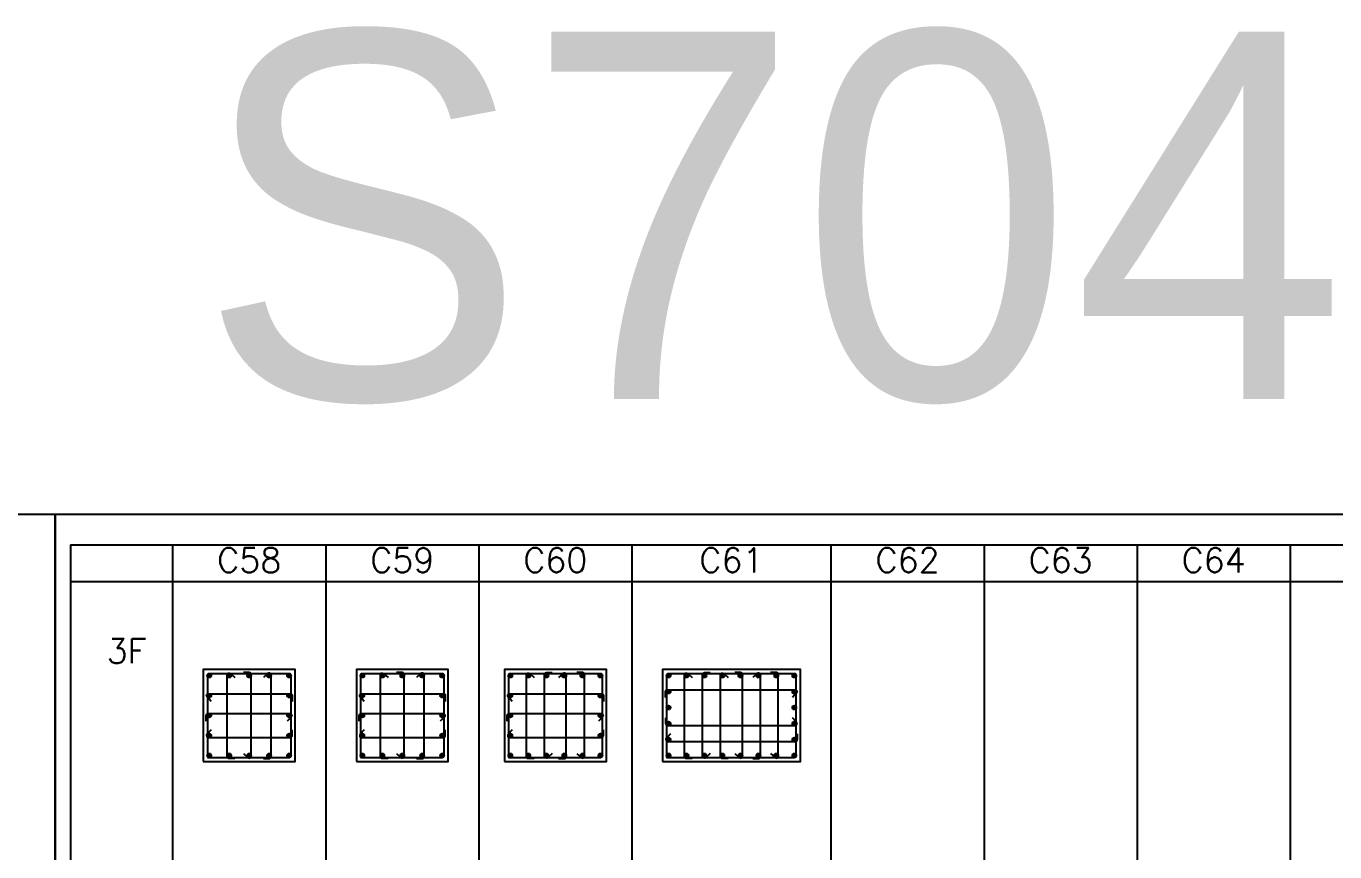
# Model space of a CAD drawing. Header units: millimetres. Extents: x 0 to 31920, y -6088 to 2522.
# Drawn here: x 9548 to 10830, y 1713 to 2522 of the extents above; entities that cross this region are included whole.
import ezdxf
from ezdxf.enums import TextEntityAlignment as Align

# ---------------------------------------------------------------- set-up
doc = ezdxf.new("R2010")
doc.units = ezdxf.units.MM
doc.header["$MEASUREMENT"] = 0
for name, color, linetype in [('DwFm', 7, 'Continuous'), ('S-RC', 130, 'Continuous'), ('S-REINF', 6, 'Continuous'), ('S-REINFD', 201, 'Continuous'), ('S-STUD', 1, 'Continuous'), ('S-TEXT', 2, 'Continuous')]:
    doc.layers.add(name, color=color, linetype=linetype)
doc.styles.add('CS4', font='romans.shx', dxfattribs={"width": 0.8, "bigfont": 'lsp.shx'})
doc.styles.add('HELOPEN', font='helopen.shx')

# ---------------------------------------------------------------- blocks, each defined once
blk = doc.blocks.new('繪圖範圍')
blk.add_lwpolyline([(0, 51.1), (79.8, 51.1), (79.8, 0), (0, 0)], close=True)

msp = doc.modelspace()

# ---------------------------------------------------------------- hatches: boundary and pattern name
at = {"layer": 'S-REINFD'}
h = msp.add_hatch(color=256, dxfattribs=at)
edge = h.paths.add_edge_path()
edge.add_arc((9726.9, 1885.8), 1.91, 0, 360)
h = msp.add_hatch(color=256, dxfattribs=at)
edge = h.paths.add_edge_path()
edge.add_arc((9746.5, 1885.8), 1.91, 0, 360)
h = msp.add_hatch(color=256, dxfattribs=at)
edge = h.paths.add_edge_path()
edge.add_arc((9766, 1885.8), 1.91, 0, 360)
h = msp.add_hatch(color=256, dxfattribs=at)
edge = h.paths.add_edge_path()
edge.add_arc((9785.5, 1885.8), 1.91, 0, 360)
h = msp.add_hatch(color=256, dxfattribs=at)
edge = h.paths.add_edge_path()
edge.add_arc((9805.1, 1885.8), 1.91, 0, 360)
h = msp.add_hatch(color=256, dxfattribs=at)
edge = h.paths.add_edge_path()
edge.add_arc((9876.9, 1885.8), 1.91, 0, 360)
h = msp.add_hatch(color=256, dxfattribs=at)
edge = h.paths.add_edge_path()
edge.add_arc((9896.5, 1885.8), 1.91, 0, 360)
h = msp.add_hatch(color=256, dxfattribs=at)
edge = h.paths.add_edge_path()
edge.add_arc((9916, 1885.8), 1.91, 0, 360)
h = msp.add_hatch(color=256, dxfattribs=at)
edge = h.paths.add_edge_path()
edge.add_arc((9935.5, 1885.8), 1.91, 0, 360)
h = msp.add_hatch(color=256, dxfattribs=at)
edge = h.paths.add_edge_path()
edge.add_arc((9955.1, 1885.8), 1.91, 0, 360)
h = msp.add_hatch(color=256, dxfattribs=at)
edge = h.paths.add_edge_path()
edge.add_arc((10021.9, 1885.8), 1.91, 0, 360)
h = msp.add_hatch(color=256, dxfattribs=at)
edge = h.paths.add_edge_path()
edge.add_arc((10039.5, 1885.8), 1.91, 0, 360)
h = msp.add_hatch(color=256, dxfattribs=at)
edge = h.paths.add_edge_path()
edge.add_arc((10057.2, 1885.8), 1.91, 0, 360)
h = msp.add_hatch(color=256, dxfattribs=at)
edge = h.paths.add_edge_path()
edge.add_arc((10074.8, 1885.8), 1.91, 0, 360)
h = msp.add_hatch(color=256, dxfattribs=at)
edge = h.paths.add_edge_path()
edge.add_arc((10092.5, 1885.8), 1.91, 0, 360)
h = msp.add_hatch(color=256, dxfattribs=at)
edge = h.paths.add_edge_path()
edge.add_arc((10110.1, 1885.8), 1.91, 0, 360)
h = msp.add_hatch(color=256, dxfattribs=at)
edge = h.paths.add_edge_path()
edge.add_arc((10176.9, 1885.8), 1.91, 0, 360)
h = msp.add_hatch(color=256, dxfattribs=at)
edge = h.paths.add_edge_path()
edge.add_arc((10194.5, 1885.8), 1.91, 0, 360)
h = msp.add_hatch(color=256, dxfattribs=at)
edge = h.paths.add_edge_path()
edge.add_arc((10212.1, 1885.8), 1.91, 0, 360)
h = msp.add_hatch(color=256, dxfattribs=at)
edge = h.paths.add_edge_path()
edge.add_arc((10229.7, 1885.8), 1.91, 0, 360)
h = msp.add_hatch(color=256, dxfattribs=at)
edge = h.paths.add_edge_path()
edge.add_arc((10247.3, 1885.8), 1.91, 0, 360)
h = msp.add_hatch(color=256, dxfattribs=at)
edge = h.paths.add_edge_path()
edge.add_arc((10264.9, 1885.8), 1.91, 0, 360)
h = msp.add_hatch(color=256, dxfattribs=at)
edge = h.paths.add_edge_path()
edge.add_arc((10282.5, 1885.8), 1.91, 0, 360)
h = msp.add_hatch(color=256, dxfattribs=at)
edge = h.paths.add_edge_path()
edge.add_arc((10300.1, 1885.8), 1.91, 0, 360)
h = msp.add_hatch(color=256, dxfattribs=at)
edge = h.paths.add_edge_path()
edge.add_arc((10176.9, 1870.2), 1.91, 0, 360)
h = msp.add_hatch(color=256, dxfattribs=at)
edge = h.paths.add_edge_path()
edge.add_arc((10300.1, 1870.2), 1.91, 0, 360)
h = msp.add_hatch(color=256, dxfattribs=at)
edge = h.paths.add_edge_path()
edge.add_arc((9726.9, 1866.3), 1.91, 0, 360)
h = msp.add_hatch(color=256, dxfattribs=at)
edge = h.paths.add_edge_path()
edge.add_arc((9805.1, 1866.3), 1.91, 0, 360)
h = msp.add_hatch(color=256, dxfattribs=at)
edge = h.paths.add_edge_path()
edge.add_arc((9876.9, 1866.3), 1.91, 0, 360)
h = msp.add_hatch(color=256, dxfattribs=at)
edge = h.paths.add_edge_path()
edge.add_arc((9955.1, 1866.3), 1.91, 0, 360)
h = msp.add_hatch(color=256, dxfattribs=at)
edge = h.paths.add_edge_path()
edge.add_arc((10021.9, 1866.3), 1.91, 0, 360)
h = msp.add_hatch(color=256, dxfattribs=at)
edge = h.paths.add_edge_path()
edge.add_arc((10110.1, 1866.3), 1.91, 0, 360)
h = msp.add_hatch(color=256, dxfattribs=at)
edge = h.paths.add_edge_path()
edge.add_arc((9726.9, 1846.8), 1.91, 0, 360)
h = msp.add_hatch(color=256, dxfattribs=at)
edge = h.paths.add_edge_path()
edge.add_arc((9805.1, 1846.8), 1.91, 0, 360)
h = msp.add_hatch(color=256, dxfattribs=at)
edge = h.paths.add_edge_path()
edge.add_arc((9876.9, 1846.8), 1.91, 0, 360)
h = msp.add_hatch(color=256, dxfattribs=at)
edge = h.paths.add_edge_path()
edge.add_arc((9955.1, 1846.8), 1.91, 0, 360)
h = msp.add_hatch(color=256, dxfattribs=at)
edge = h.paths.add_edge_path()
edge.add_arc((10021.9, 1846.8), 1.91, 0, 360)
h = msp.add_hatch(color=256, dxfattribs=at)
edge = h.paths.add_edge_path()
edge.add_arc((10110.1, 1846.8), 1.91, 0, 360)
h = msp.add_hatch(color=256, dxfattribs=at)
edge = h.paths.add_edge_path()
edge.add_arc((10176.9, 1854.6), 1.91, 0, 360)
h = msp.add_hatch(color=256, dxfattribs=at)
edge = h.paths.add_edge_path()
edge.add_arc((10300.1, 1854.6), 1.91, 0, 360)
h = msp.add_hatch(color=256, dxfattribs=at)
edge = h.paths.add_edge_path()
edge.add_arc((10176.9, 1838.9), 1.91, 0, 360)
h = msp.add_hatch(color=256, dxfattribs=at)
edge = h.paths.add_edge_path()
edge.add_arc((10300.1, 1838.9), 1.91, 0, 360)
h = msp.add_hatch(color=256, dxfattribs=at)
edge = h.paths.add_edge_path()
edge.add_arc((9726.9, 1827.2), 1.91, 0, 360)
h = msp.add_hatch(color=256, dxfattribs=at)
edge = h.paths.add_edge_path()
edge.add_arc((9805.1, 1827.2), 1.91, 0, 360)
h = msp.add_hatch(color=256, dxfattribs=at)
edge = h.paths.add_edge_path()
edge.add_arc((9876.9, 1827.2), 1.91, 0, 360)
h = msp.add_hatch(color=256, dxfattribs=at)
edge = h.paths.add_edge_path()
edge.add_arc((9955.1, 1827.2), 1.91, 0, 360)
h = msp.add_hatch(color=256, dxfattribs=at)
edge = h.paths.add_edge_path()
edge.add_arc((10021.9, 1827.2), 1.91, 0, 360)
h = msp.add_hatch(color=256, dxfattribs=at)
edge = h.paths.add_edge_path()
edge.add_arc((10110.1, 1827.2), 1.91, 0, 360)
h = msp.add_hatch(color=256, dxfattribs=at)
edge = h.paths.add_edge_path()
edge.add_arc((10176.9, 1823.3), 1.91, 0, 360)
h = msp.add_hatch(color=256, dxfattribs=at)
edge = h.paths.add_edge_path()
edge.add_arc((10300.1, 1823.3), 1.91, 0, 360)
h = msp.add_hatch(color=256, dxfattribs=at)
edge = h.paths.add_edge_path()
edge.add_arc((9726.9, 1807.7), 1.91, 0, 360)
h = msp.add_hatch(color=256, dxfattribs=at)
edge = h.paths.add_edge_path()
edge.add_arc((9746.5, 1807.7), 1.91, 0, 360)
h = msp.add_hatch(color=256, dxfattribs=at)
edge = h.paths.add_edge_path()
edge.add_arc((9766, 1807.7), 1.91, 0, 360)
h = msp.add_hatch(color=256, dxfattribs=at)
edge = h.paths.add_edge_path()
edge.add_arc((9785.5, 1807.7), 1.91, 0, 360)
h = msp.add_hatch(color=256, dxfattribs=at)
edge = h.paths.add_edge_path()
edge.add_arc((9805.1, 1807.7), 1.91, 0, 360)
h = msp.add_hatch(color=256, dxfattribs=at)
edge = h.paths.add_edge_path()
edge.add_arc((9876.9, 1807.7), 1.91, 0, 360)
h = msp.add_hatch(color=256, dxfattribs=at)
edge = h.paths.add_edge_path()
edge.add_arc((9896.5, 1807.7), 1.91, 0, 360)
h = msp.add_hatch(color=256, dxfattribs=at)
edge = h.paths.add_edge_path()
edge.add_arc((9916, 1807.7), 1.91, 0, 360)
h = msp.add_hatch(color=256, dxfattribs=at)
edge = h.paths.add_edge_path()
edge.add_arc((9935.5, 1807.7), 1.91, 0, 360)
h = msp.add_hatch(color=256, dxfattribs=at)
edge = h.paths.add_edge_path()
edge.add_arc((9955.1, 1807.7), 1.91, 0, 360)
h = msp.add_hatch(color=256, dxfattribs=at)
edge = h.paths.add_edge_path()
edge.add_arc((10021.9, 1807.7), 1.91, 0, 360)
h = msp.add_hatch(color=256, dxfattribs=at)
edge = h.paths.add_edge_path()
edge.add_arc((10039.5, 1807.7), 1.91, 0, 360)
h = msp.add_hatch(color=256, dxfattribs=at)
edge = h.paths.add_edge_path()
edge.add_arc((10057.2, 1807.7), 1.91, 0, 360)
h = msp.add_hatch(color=256, dxfattribs=at)
edge = h.paths.add_edge_path()
edge.add_arc((10074.8, 1807.7), 1.91, 0, 360)
h = msp.add_hatch(color=256, dxfattribs=at)
edge = h.paths.add_edge_path()
edge.add_arc((10092.5, 1807.7), 1.91, 0, 360)
h = msp.add_hatch(color=256, dxfattribs=at)
edge = h.paths.add_edge_path()
edge.add_arc((10110.1, 1807.7), 1.91, 0, 360)
h = msp.add_hatch(color=256, dxfattribs=at)
edge = h.paths.add_edge_path()
edge.add_arc((10176.9, 1807.7), 1.91, 0, 360)
h = msp.add_hatch(color=256, dxfattribs=at)
edge = h.paths.add_edge_path()
edge.add_arc((10194.5, 1807.7), 1.91, 0, 360)
h = msp.add_hatch(color=256, dxfattribs=at)
edge = h.paths.add_edge_path()
edge.add_arc((10212.1, 1807.7), 1.91, 0, 360)
h = msp.add_hatch(color=256, dxfattribs=at)
edge = h.paths.add_edge_path()
edge.add_arc((10229.7, 1807.7), 1.91, 0, 360)
h = msp.add_hatch(color=256, dxfattribs=at)
edge = h.paths.add_edge_path()
edge.add_arc((10247.3, 1807.7), 1.91, 0, 360)
h = msp.add_hatch(color=256, dxfattribs=at)
edge = h.paths.add_edge_path()
edge.add_arc((10264.9, 1807.7), 1.91, 0, 360)
h = msp.add_hatch(color=256, dxfattribs=at)
edge = h.paths.add_edge_path()
edge.add_arc((10282.5, 1807.7), 1.91, 0, 360)
h = msp.add_hatch(color=256, dxfattribs=at)
edge = h.paths.add_edge_path()
edge.add_arc((10300.1, 1807.7), 1.91, 0, 360)

# ---------------------------------------------------------------- linework, layer by layer
at = {"layer": 'S-RC'}
for points in [[(9721, 1801.8), (9811, 1801.8), (9811, 1891.8), (9721, 1891.8), (9721, 1801.8)], [(9871, 1801.8), (9961, 1801.8), (9961, 1891.8), (9871, 1891.8), (9871, 1801.8)], [(10016, 1801.8), (10116, 1801.8), (10116, 1891.8), (10016, 1891.8), (10016, 1801.8)], [(10171, 1801.8), (10306, 1801.8), (10306, 1891.8), (10171, 1891.8), (10171, 1801.8)]]:
    msp.add_lwpolyline(points, dxfattribs=at)
at = {"layer": 'S-REINF', "color": 2}
for points in [[(9725, 1805.8), (9805.1, 1805.8, 0.414214), (9807, 1807.7), (9807, 1885.8, 0.414214), (9805.1, 1887.8), (9726.9, 1887.8, 0.414214), (9725, 1885.8), (9725, 1805.8)], [(9752, 1804.7), (9746.4, 1804.7, -0.414214), (9744.5, 1806.6), (9744.5, 1886.5, -0.653352), (9747.7, 1887.9), (9752, 1883.9)], [(9760.4, 1809.6), (9764.7, 1805.6, 0.653352), (9767.9, 1807), (9767.9, 1886.9, 0.414214), (9766, 1888.8), (9760.4, 1888.8)], [(9780, 1804.7), (9785.6, 1804.7, 0.414214), (9787.5, 1806.6), (9787.5, 1886.5, 0.653352), (9784.3, 1887.9), (9780, 1883.9)], [(9875, 1805.8), (9955.1, 1805.8, 0.414214), (9957, 1807.7), (9957, 1885.8, 0.414214), (9955.1, 1887.8), (9876.9, 1887.8, 0.414214), (9875, 1885.8), (9875, 1805.8)], [(9902, 1804.7), (9896.4, 1804.7, -0.414214), (9894.5, 1806.6), (9894.5, 1886.5, -0.653352), (9897.7, 1887.9), (9902, 1883.9)], [(9910.4, 1809.6), (9914.7, 1805.6, 0.653352), (9917.9, 1807), (9917.9, 1886.9, 0.414214), (9916, 1888.8), (9910.4, 1888.8)], [(9930, 1804.7), (9935.6, 1804.7, 0.414214), (9937.5, 1806.6), (9937.5, 1886.5, 0.653352), (9934.3, 1887.9), (9930, 1883.9)], [(10020, 1805.8), (10110.1, 1805.8, 0.414214), (10112, 1807.7), (10112, 1885.8, 0.414214), (10110.1, 1887.8), (10021.9, 1887.8, 0.414214), (10020, 1885.8), (10020, 1805.8)], [(10045.1, 1804.7), (10039.5, 1804.7, -0.414214), (10037.6, 1806.6), (10037.6, 1886.5, -0.653352), (10040.8, 1887.9), (10045.1, 1883.9)], [(10062.8, 1809.6), (10058.5, 1805.6, -0.653352), (10055.3, 1807), (10055.3, 1886.9, -0.414214), (10057.2, 1888.8), (10062.8, 1888.8)], [(10069.2, 1804.7), (10074.8, 1804.7, 0.414214), (10076.7, 1806.6), (10076.7, 1886.5, 0.653352), (10073.5, 1887.9), (10069.2, 1883.9)], [(10086.9, 1809.6), (10091.2, 1805.6, 0.653352), (10094.4, 1807), (10094.4, 1886.9, 0.414214), (10092.5, 1888.8), (10086.9, 1888.8)], [(10175, 1805.8), (10300.1, 1805.8, 0.414214), (10302, 1807.7), (10302, 1885.8, 0.414214), (10300.1, 1887.8), (10176.9, 1887.8, 0.414214), (10175, 1885.8), (10175, 1805.8)], [(10200.1, 1804.7), (10194.5, 1804.7, -0.414214), (10192.6, 1806.6), (10192.6, 1886.5, -0.653352), (10195.8, 1887.9), (10200.1, 1883.9)], [(10217.7, 1809.6), (10213.4, 1805.6, -0.653352), (10210.2, 1807), (10210.2, 1886.9, -0.414214), (10212.1, 1888.8), (10217.7, 1888.8)], [(10235.3, 1804.7), (10229.7, 1804.7, -0.414214), (10227.8, 1806.6), (10227.8, 1886.5, -0.653352), (10231, 1887.9), (10235.3, 1883.9)], [(10241.7, 1809.6), (10246, 1805.6, 0.653352), (10249.2, 1807), (10249.2, 1886.9, 0.414214), (10247.3, 1888.8), (10241.7, 1888.8)], [(10259.3, 1804.7), (10264.9, 1804.7, 0.414214), (10266.8, 1806.6), (10266.8, 1886.5, 0.653352), (10263.6, 1887.9), (10259.3, 1883.9)], [(10276.9, 1809.6), (10281.2, 1805.6, 0.653352), (10284.4, 1807), (10284.4, 1886.9, 0.414214), (10282.5, 1888.8), (10276.9, 1888.8)], [(10173.9, 1864.6), (10173.9, 1870.2, -0.414214), (10175.8, 1872.1), (10300.8, 1872.1, -0.653352), (10302.2, 1868.9), (10298.2, 1864.6)], [(9728.8, 1860.7), (9724.8, 1865, -0.653352), (9726.2, 1868.2), (9806.2, 1868.2, -0.414214), (9808.1, 1866.3), (9808.1, 1860.7)], [(9878.8, 1860.7), (9874.8, 1865, -0.653352), (9876.2, 1868.2), (9956.2, 1868.2, -0.414214), (9958.1, 1866.3), (9958.1, 1860.7)], [(10023.8, 1860.7), (10019.8, 1865, -0.653352), (10021.2, 1868.2), (10111.2, 1868.2, -0.414214), (10113.1, 1866.3), (10113.1, 1860.7)], [(9723.9, 1841.2), (9723.9, 1846.8, -0.414214), (9725.8, 1848.7), (9805.8, 1848.7, -0.653352), (9807.2, 1845.5), (9803.2, 1841.2)], [(9873.9, 1841.2), (9873.9, 1846.8, -0.414214), (9875.8, 1848.7), (9955.8, 1848.7, -0.653352), (9957.2, 1845.5), (9953.2, 1841.2)], [(10018.9, 1841.2), (10018.9, 1846.8, -0.414214), (10020.8, 1848.7), (10110.8, 1848.7, -0.653352), (10112.2, 1845.5), (10108.2, 1841.2)], [(10173.9, 1844.5), (10173.9, 1838.9, 0.414214), (10175.8, 1837), (10300.8, 1837, 0.653352), (10302.2, 1840.2), (10298.2, 1844.5)], [(9728.8, 1832.8), (9724.8, 1828.5, 0.653352), (9726.2, 1825.3), (9806.2, 1825.3, 0.414214), (9808.1, 1827.2), (9808.1, 1832.8)], [(9878.8, 1832.8), (9874.8, 1828.5, 0.653352), (9876.2, 1825.3), (9956.2, 1825.3, 0.414214), (9958.1, 1827.2), (9958.1, 1832.8)], [(10023.8, 1832.8), (10019.8, 1828.5, 0.653352), (10021.2, 1825.3), (10111.2, 1825.3, 0.414214), (10113.1, 1827.2), (10113.1, 1832.8)], [(10178.8, 1828.9), (10174.8, 1824.6, 0.653352), (10176.2, 1821.4), (10301.2, 1821.4, 0.414214), (10303.1, 1823.3), (10303.1, 1828.9)]]:
    msp.add_lwpolyline(points, format="xyb", dxfattribs=at)
at = {"layer": 'S-REINFD'}
for centre in [(9726.9, 1885.8), (9746.5, 1885.8), (9766, 1885.8), (9785.5, 1885.8), (9805.1, 1885.8), (9876.9, 1885.8), (9896.5, 1885.8), (9916, 1885.8), (9935.5, 1885.8), (9955.1, 1885.8), (10021.9, 1885.8), (10039.5, 1885.8), (10057.2, 1885.8), (10074.8, 1885.8), (10092.5, 1885.8), (10110.1, 1885.8), (10176.9, 1885.8), (10194.5, 1885.8), (10212.1, 1885.8), (10229.7, 1885.8), (10247.3, 1885.8), (10264.9, 1885.8), (10282.5, 1885.8), (10300.1, 1885.8), (10176.9, 1870.2), (10300.1, 1870.2), (9726.9, 1866.3), (9805.1, 1866.3), (9876.9, 1866.3), (9955.1, 1866.3), (10021.9, 1866.3), (10110.1, 1866.3), (9726.9, 1846.8), (9805.1, 1846.8), (9876.9, 1846.8), (9955.1, 1846.8), (10021.9, 1846.8), (10110.1, 1846.8), (10176.9, 1854.6), (10300.1, 1854.6), (10176.9, 1838.9), (10300.1, 1838.9), (9726.9, 1827.2), (9805.1, 1827.2), (9876.9, 1827.2), (9955.1, 1827.2), (10021.9, 1827.2), (10110.1, 1827.2), (10176.9, 1823.3), (10300.1, 1823.3), (9726.9, 1807.7), (9746.5, 1807.7), (9766, 1807.7), (9785.5, 1807.7), (9805.1, 1807.7), (9876.9, 1807.7), (9896.5, 1807.7), (9916, 1807.7), (9935.5, 1807.7), (9955.1, 1807.7), (10021.9, 1807.7), (10039.5, 1807.7), (10057.2, 1807.7), (10074.8, 1807.7), (10092.5, 1807.7), (10110.1, 1807.7), (10176.9, 1807.7), (10194.5, 1807.7), (10212.1, 1807.7), (10229.7, 1807.7), (10247.3, 1807.7), (10264.9, 1807.7), (10282.5, 1807.7), (10300.1, 1807.7)]:
    msp.add_circle(centre, 1.91, dxfattribs=at)
at = {"layer": 'S-STUD'}
for p, q in [((9591, 2014), (11836, 2014)), ((9591, 2014), (9591, 53)), ((9691, 2014), (9691, 53)), ((9841, 2014), (9841, 53)), ((9991, 2014), (9991, 53)), ((10141, 2014), (10141, 53)), ((10336, 2014), (10336, 53)), ((10486, 2014), (10486, 53)), ((10636, 2014), (10636, 53)), ((10786, 2014), (10786, 53)), ((9591, 1978), (11836, 1978))]:
    msp.add_line(p, q, dxfattribs=at)

# ---------------------------------------------------------------- block references
at = {"layer": 'DwFm', "xscale": 40, "yscale": 40, "zscale": 40}
for p in [(6384, 0), (9576, 0)]:
    msp.add_blockref('繪圖範圍', p, dxfattribs=at)

# ---------------------------------------------------------------- texts
at = {"color": 4, "style": 'HELOPEN'}
msp.add_text('S704', height=360, dxfattribs=at).set_placement((9716.4, 2156.8))
at = {"layer": 'S-TEXT', "style": 'CS4'}
for s, p in [('C58', (9766, 1987)), ('C59', (9916, 1987)), ('C60', (10066, 1987)), ('C61', (10238.5, 1987)), ('C62', (10411, 1987)), ('C63', (10561, 1987)), ('C64', (10711, 1987)), ('3F', (9646, 1898))]:
    msp.add_text(s, height=24, dxfattribs=at).set_placement(p, align=Align.CENTER)

doc.saveas('drawing.dxf')
